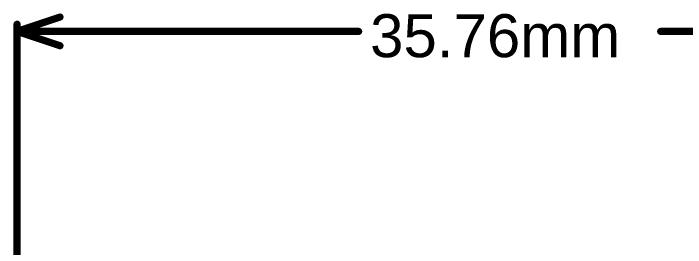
# Model space of a CAD drawing. Header units: inches. Extents: x -13 to 356, y -4 to 120.
# Drawn here: x -3.54 to 20.31, y 44.36 to 52.65 of the extents above; entities that cross this region are included whole.
import ezdxf

# ---------------------------------------------------------------- set-up
doc = ezdxf.new("R2010")
doc.units = ezdxf.units.IN
doc.layers.add('Dimensions', color=6, linetype='Continuous')
doc.styles.add('Arial', font='', dxfattribs={"height": 0.2})
doc.styles.get('Arial').set_extended_font_data('Arial')

msp = doc.modelspace()

# ---------------------------------------------------------------- linework, layer by layer
at = {"layer": 'Dimensions', "const_width": 0.254}
for points in [[(-3.409, 52.019), (-1.885, 52.527)], [(-3.409, 43.286), (-3.409, 52.273)], [(-3.409, 52.019), (-1.885, 51.511)], [(-3.409, 52.019), (8.709, 52.019)], [(19.425, 52.019), (32.356, 52.019)]]:
    msp.add_lwpolyline(points, dxfattribs=at)
at = {"layer": 'Dimensions', "const_width": 0.127}
for points in [[(-1.948, 52.527, 1), (-1.821, 52.527, 1)], [(-3.472, 52.273, 1), (-3.345, 52.273, 1)], [(-3.472, 52.019, 1), (-3.345, 52.019, 1)], [(-3.472, 52.019, 1), (-3.345, 52.019, 1)], [(-3.472, 52.019, 1), (-3.345, 52.019, 1)], [(8.646, 52.019, 1), (8.773, 52.019, 1)], [(19.361, 52.019, 1), (19.488, 52.019, 1)], [(-1.948, 51.511, 1), (-1.821, 51.511, 1)]]:
    msp.add_lwpolyline(points, format="xyb", close=True, dxfattribs=at)

# ---------------------------------------------------------------- texts
at = {"layer": 'Dimensions', "style": 'Arial'}
msp.add_text('35.76mm', height=1.524, dxfattribs=at).set_placement((9.116, 51.105))

doc.saveas('drawing.dxf')
